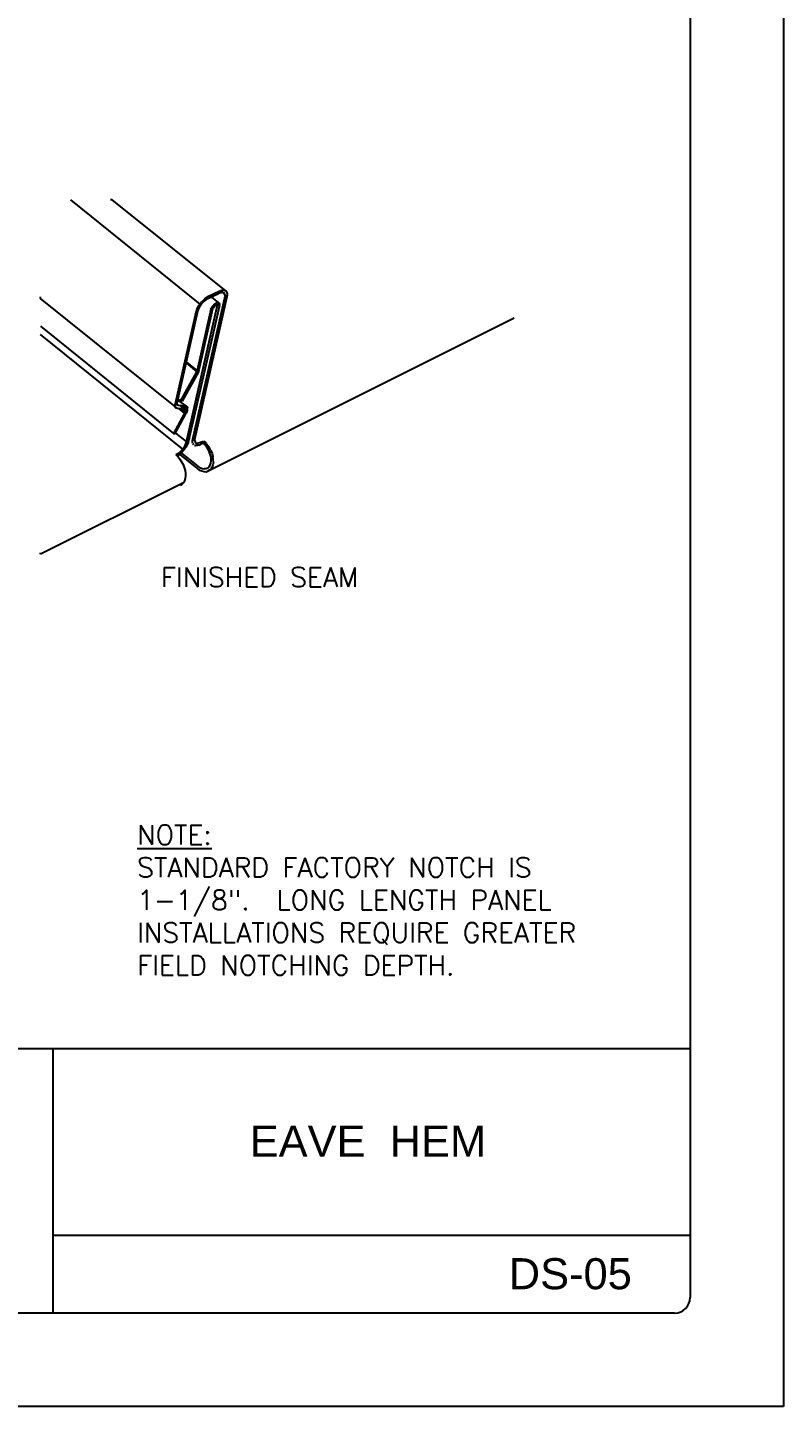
# Model space of a CAD drawing. Extents: x 137.4 to 145.9, y -2.6 to 8.4.
# Drawn here: x 142.89 to 145.93, y -2.62 to 2.92 of the extents above; entities that cross this region are included whole.
import ezdxf

# ---------------------------------------------------------------- set-up
doc = ezdxf.new("R2010")
doc.units = 0
doc.header["$LTSCALE"] = 0.5
doc.header["$MEASUREMENT"] = 0
for name, color, linetype in [('BORDER', 9, 'CONTINUOUS'), ('DIM', 4, 'CONTINUOUS'), ('DWG', 2, 'CONTINUOUS')]:
    doc.layers.add(name, color=color, linetype=linetype)
doc.styles.add('ROMAND', font='romand.shx')
doc.styles.get("Standard").update_dxf_attribs({"font": 'romans.shx'})

msp = doc.modelspace()

# ---------------------------------------------------------------- linework, layer by layer
at = {"layer": 'BORDER'}
for p, q in [((145.9293, 8.3807), (145.9293, -2.6193)), ((145.5543, 7.9432), (145.5543, -2.1818)), ((145.5543, -1.1818), (137.9918, -1.1818)), ((142.9918, -1.1818), (142.9918, -2.2443)), ((145.5543, -1.9318), (142.9918, -1.9318)), ((145.4918, -2.2443), (138.0543, -2.2443)), ((145.9293, -2.6193), (137.4293, -2.6193))]:
    msp.add_line(p, q, dxfattribs=at)
msp.add_arc((145.4918, -2.1818), 0.0625, 270, 0, dxfattribs=at)
at = {"layer": 'DWG'}
for p, q in [((143.0625, 2.2311), (143.583, 1.8119)), ((143.2298, 2.2311), (143.2238, 2.2311)), ((143.688, 1.8644), (143.2298, 2.2311)), ((142.9418, 1.8351), (142.9418, 1.8411)), ((143.4908, 1.3941), (142.9418, 1.8351)), ((143.553, 1.2636), (143.6828, 1.8374)), ((143.691, 1.8411), (143.5613, 1.2681)), ((143.589, 1.8201), (143.6025, 1.8336)), ((143.6025, 1.8336), (143.61, 1.8389)), ((143.6025, 1.8254), (143.6093, 1.8306)), ((143.6093, 1.8306), (143.6048, 1.8336)), ((143.6093, 1.8306), (143.6153, 1.8344)), ((143.61, 1.8389), (143.6175, 1.8434)), ((143.6153, 1.8344), (143.658, 1.8554)), ((143.6175, 1.8434), (143.6603, 1.8644)), ((143.6303, 1.8404), (143.6295, 1.8404)), ((143.6595, 1.8171), (143.6303, 1.8404)), ((143.658, 1.8554), (143.6528, 1.8599)), ((143.6648, 1.8584), (143.658, 1.8554)), ((143.6588, 1.8629), (143.6648, 1.8584)), ((143.6603, 1.8644), (143.667, 1.8674)), ((143.6633, 1.8644), (143.6663, 1.8659)), ((143.67, 1.8591), (143.6633, 1.8644)), ((143.67, 1.8591), (143.6648, 1.8584)), ((143.6648, 1.8584), (143.67, 1.8591)), ((143.6663, 1.8576), (143.6648, 1.8584)), ((143.6663, 1.8659), (143.6753, 1.8591)), ((143.667, 1.8674), (143.6738, 1.8689)), ((143.6753, 1.8591), (143.67, 1.8591)), ((143.6753, 1.8591), (143.6723, 1.8584)), ((143.6738, 1.8689), (143.676, 1.8681)), ((143.6738, 1.8689), (143.6798, 1.8689)), ((143.679, 1.8569), (143.6753, 1.8591)), ((143.6768, 1.8576), (143.682, 1.8539)), ((143.682, 1.8539), (143.679, 1.8569)), ((143.6798, 1.8689), (143.6843, 1.8674)), ((143.6798, 1.8689), (143.6813, 1.8681)), ((143.6813, 1.8681), (143.691, 1.8606)), ((143.6835, 1.8494), (143.682, 1.8539)), ((143.6828, 1.8374), (143.6843, 1.8434)), ((143.6835, 1.8494), (143.6843, 1.8464)), ((143.6843, 1.8434), (143.6835, 1.8494)), ((143.6843, 1.8464), (143.691, 1.8411)), ((143.691, 1.8606), (143.688, 1.8644)), ((143.691, 1.8606), (143.6925, 1.8554)), ((143.6925, 1.8554), (143.691, 1.8606)), ((143.6925, 1.8486), (143.691, 1.8411)), ((143.6925, 1.8554), (143.6925, 1.8486)), ((143.5665, 1.7789), (143.4833, 1.4106)), ((143.4915, 1.4151), (143.5748, 1.7834)), ((143.529, 1.2584), (143.6528, 1.8029)), ((143.661, 1.8066), (143.5373, 1.2621)), ((143.5688, 1.7871), (143.5665, 1.7789)), ((143.5725, 1.7954), (143.5688, 1.7871)), ((143.5703, 1.7871), (143.5688, 1.7871)), ((143.5748, 1.7834), (143.5703, 1.7871)), ((143.6273, 1.7901), (143.5718, 1.5449)), ((143.577, 1.8036), (143.5725, 1.7954)), ((143.5725, 1.7954), (143.5733, 1.7939)), ((143.5733, 1.7939), (143.577, 1.7901)), ((143.5748, 1.7834), (143.577, 1.7901)), ((143.589, 1.8201), (143.577, 1.8036)), ((143.577, 1.7901), (143.5845, 1.8051)), ((143.58, 1.5494), (143.6355, 1.7939)), ((143.5815, 1.8081), (143.5845, 1.8051)), ((143.5845, 1.8051), (143.5898, 1.8126)), ((143.5898, 1.8126), (143.5868, 1.8149)), ((143.5898, 1.8126), (143.5958, 1.8194)), ((143.5928, 1.8224), (143.5958, 1.8194)), ((143.5958, 1.8194), (143.6025, 1.8254)), ((143.6273, 1.7901), (143.6288, 1.7946)), ((143.6288, 1.7946), (143.6273, 1.7901)), ((143.6318, 1.7999), (143.6288, 1.7946)), ((143.6355, 1.8051), (143.6318, 1.7999)), ((143.6318, 1.7976), (143.6355, 1.7939)), ((143.6355, 1.8051), (143.6393, 1.8096)), ((143.6363, 1.8044), (143.6355, 1.8051)), ((143.6355, 1.7939), (143.637, 1.7976)), ((143.64, 1.8021), (143.6363, 1.8044)), ((143.64, 1.8021), (143.637, 1.7976)), ((143.637, 1.7976), (143.64, 1.8021)), ((143.6393, 1.8096), (143.6438, 1.8134)), ((143.643, 1.8051), (143.64, 1.8021)), ((143.6468, 1.8074), (143.643, 1.8051)), ((143.6438, 1.8134), (143.6483, 1.8164)), ((143.6445, 1.8126), (143.6528, 1.8029)), ((143.6453, 1.8134), (143.6468, 1.8074)), ((143.652, 1.8081), (143.6453, 1.8134)), ((143.6498, 1.8089), (143.6468, 1.8074)), ((143.6483, 1.8164), (143.6528, 1.8179)), ((143.652, 1.8081), (143.6498, 1.8089)), ((143.6505, 1.8074), (143.6535, 1.8059)), ((143.6565, 1.8186), (143.6528, 1.8179)), ((143.6528, 1.8029), (143.6535, 1.8059)), ((143.6535, 1.8059), (143.6595, 1.8171)), ((143.6565, 1.8186), (143.6595, 1.8171)), ((143.6565, 1.8186), (143.6573, 1.8171)), ((143.6573, 1.8171), (143.661, 1.8149)), ((143.6618, 1.8111), (143.661, 1.8149)), ((143.661, 1.8149), (143.6618, 1.8111)), ((143.661, 1.8066), (143.6618, 1.8111)), ((142.9418, 1.7234), (143.4766, 1.2914)), ((143.6078, 1.1384), (144.8468, 1.7564)), ((143.514, 1.2291), (142.9418, 1.6904)), ((143.5298, 1.5786), (143.5283, 1.5741)), ((143.5283, 1.5741), (143.5703, 1.5404)), ((143.5718, 1.5449), (143.5298, 1.5786)), ((143.58, 1.5494), (143.5748, 1.5531)), ((143.505, 1.4219), (143.5703, 1.5404)), ((143.577, 1.5404), (143.5118, 1.4219)), ((143.5703, 1.5404), (143.58, 1.5494)), ((143.5718, 1.5449), (143.5703, 1.5404)), ((143.5703, 1.5404), (143.577, 1.5404)), ((143.5733, 1.5486), (143.5718, 1.5449)), ((143.5725, 1.5441), (143.577, 1.5404)), ((143.5785, 1.5449), (143.5733, 1.5486)), ((143.5785, 1.5449), (143.577, 1.5404)), ((143.577, 1.5404), (143.5785, 1.5449)), ((143.4825, 1.4054), (143.4833, 1.4106)), ((143.4833, 1.4106), (143.4825, 1.4054)), ((143.4825, 1.4054), (143.4825, 1.4009)), ((143.4825, 1.4009), (143.4848, 1.3971)), ((143.493, 1.4054), (143.484, 1.4121)), ((143.4855, 1.4189), (143.4848, 1.4144)), ((143.4848, 1.4144), (143.4908, 1.4091)), ((143.4848, 1.3971), (143.487, 1.3949)), ((143.4915, 1.4151), (143.4855, 1.4189)), ((143.487, 1.3949), (143.4908, 1.3941)), ((143.4908, 1.4091), (143.4915, 1.4151)), ((143.4908, 1.4091), (143.4923, 1.4069)), ((143.493, 1.4054), (143.4908, 1.4091)), ((143.4908, 1.3941), (143.5185, 1.3926)), ((143.4923, 1.4069), (143.4968, 1.4039)), ((143.4968, 1.4039), (143.493, 1.4054)), ((143.4968, 1.4039), (143.493, 1.4054)), ((143.4945, 1.4264), (143.4953, 1.4294)), ((143.5283, 1.4016), (143.4945, 1.4264)), ((143.4953, 1.4294), (143.505, 1.4219)), ((143.5245, 1.4024), (143.4968, 1.4039)), ((143.5208, 1.3731), (143.4968, 1.3934)), ((143.505, 1.4219), (143.508, 1.4249)), ((143.5118, 1.4219), (143.505, 1.4219)), ((143.505, 1.3926), (143.523, 1.3784)), ((143.5185, 1.3926), (143.5065, 1.4024)), ((143.508, 1.4249), (143.5118, 1.4219)), ((143.5245, 1.3866), (143.508, 1.4024)), ((143.5118, 1.4024), (143.5328, 1.3859)), ((143.5245, 1.3829), (143.5125, 1.3919)), ((143.5185, 1.3926), (143.5215, 1.3919)), ((143.52, 1.4016), (143.5245, 1.4024)), ((143.5335, 1.3911), (143.52, 1.4016)), ((143.5215, 1.3919), (143.5238, 1.3896)), ((143.5215, 1.3911), (143.5238, 1.3896)), ((143.5238, 1.3896), (143.5245, 1.3866)), ((143.5245, 1.4024), (143.5283, 1.4016)), ((143.5253, 1.4016), (143.5245, 1.4024)), ((143.5245, 1.3829), (143.5245, 1.3866)), ((143.5328, 1.3956), (143.5253, 1.4016)), ((143.5313, 1.3994), (143.5283, 1.4016)), ((143.5283, 1.4016), (143.5313, 1.3994)), ((143.5328, 1.3859), (143.5305, 1.3799)), ((143.5313, 1.3994), (143.5328, 1.3956)), ((143.5335, 1.3911), (143.5328, 1.3956)), ((143.5328, 1.3859), (143.5335, 1.3911)), ((143.5208, 1.3731), (143.4765, 1.2921)), ((143.4833, 1.2921), (143.5275, 1.3731)), ((143.523, 1.3784), (143.5208, 1.3731)), ((143.5275, 1.3731), (143.5208, 1.3731)), ((143.523, 1.3784), (143.5245, 1.3829)), ((143.5238, 1.3769), (143.5275, 1.3731)), ((143.5253, 1.3836), (143.5245, 1.3829)), ((143.5305, 1.3799), (143.5253, 1.3836)), ((143.5305, 1.3799), (143.5275, 1.3731)), ((143.4765, 1.2921), (143.4833, 1.2921)), ((143.4833, 1.2921), (143.4795, 1.2951)), ((143.4855, 1.2936), (143.4833, 1.2921)), ((143.535, 1.2546), (143.4855, 1.2936)), ((143.502, 1.2156), (143.508, 1.2216)), ((143.508, 1.2216), (143.514, 1.2291)), ((143.5155, 1.2216), (143.5088, 1.2141)), ((143.5118, 1.2246), (143.5155, 1.2216)), ((143.514, 1.2291), (143.5193, 1.2359)), ((143.5178, 1.2321), (143.514, 1.2291)), ((143.5215, 1.2291), (143.5155, 1.2216)), ((143.5215, 1.2291), (143.5178, 1.2321)), ((143.5193, 1.2359), (143.5238, 1.2434)), ((143.5268, 1.2374), (143.5215, 1.2291)), ((143.5238, 1.2434), (143.5268, 1.2509)), ((143.5268, 1.2509), (143.529, 1.2584)), ((143.532, 1.2464), (143.5268, 1.2374)), ((143.5275, 1.2494), (143.532, 1.2464)), ((143.532, 1.2666), (143.5373, 1.2621)), ((143.535, 1.2546), (143.532, 1.2464)), ((143.5373, 1.2621), (143.535, 1.2546)), ((143.5388, 1.2621), (143.5388, 1.2644)), ((143.5395, 1.2674), (143.541, 1.2726)), ((143.553, 1.2569), (143.553, 1.2636)), ((143.5538, 1.2569), (143.553, 1.2569)), ((143.5545, 1.2516), (143.553, 1.2569)), ((143.5545, 1.2704), (143.5538, 1.2636)), ((143.5545, 1.2516), (143.5575, 1.2471)), ((143.562, 1.2629), (143.5613, 1.2681)), ((143.5613, 1.2681), (143.562, 1.2629)), ((143.5613, 1.2441), (143.5658, 1.2434)), ((143.5658, 1.2434), (143.5613, 1.2441)), ((143.562, 1.2629), (143.5635, 1.2584)), ((143.5628, 1.2749), (143.5635, 1.2749)), ((143.5635, 1.2584), (143.5665, 1.2546)), ((143.5718, 1.2434), (143.5658, 1.2434)), ((143.5665, 1.2546), (143.5703, 1.2531)), ((143.5703, 1.2531), (143.5755, 1.2524)), ((143.5785, 1.2449), (143.5718, 1.2434)), ((143.5808, 1.2539), (143.5755, 1.2524)), ((143.5785, 1.2449), (143.5853, 1.2471)), ((143.5978, 1.2602), (143.5808, 1.2539)), ((143.6025, 1.2561), (143.5853, 1.2471)), ((143.5958, 1.2524), (143.598, 1.2614)), ((143.5958, 1.2524), (143.6025, 1.2561)), ((143.604, 1.2449), (143.5958, 1.2524)), ((143.598, 1.2614), (143.6063, 1.2539)), ((143.6025, 1.2561), (143.6063, 1.2539)), ((143.604, 1.2449), (143.61, 1.2479)), ((143.6108, 1.2366), (143.604, 1.2449)), ((143.6063, 1.2539), (143.6213, 1.2344)), ((143.6108, 1.2366), (143.6168, 1.2396)), ((143.6175, 1.2261), (143.6108, 1.2366)), ((143.6228, 1.2291), (143.6175, 1.2261)), ((143.622, 1.2156), (143.6175, 1.2261)), ((143.6213, 1.2344), (143.6228, 1.2291)), ((143.6273, 1.2231), (143.6213, 1.2344)), ((143.6273, 1.2231), (143.6318, 1.2111)), ((143.4885, 1.2074), (143.4863, 1.2059)), ((143.4863, 1.2059), (143.4953, 1.1984)), ((143.4885, 1.2074), (143.4953, 1.2111)), ((143.4938, 1.2021), (143.4923, 1.2014)), ((143.4923, 1.2014), (143.4953, 1.1984)), ((143.5088, 1.2141), (143.4938, 1.2021)), ((143.4953, 1.2111), (143.502, 1.2156)), ((143.4953, 1.1984), (143.5028, 1.1886)), ((143.5725, 1.1519), (143.4963, 1.213)), ((143.5028, 1.1886), (143.5095, 1.1781)), ((143.5035, 1.2173), (143.5748, 1.1601)), ((143.5095, 1.1781), (143.5155, 1.1669)), ((143.5155, 1.1669), (143.52, 1.1556)), ((143.6198, 1.1579), (143.6243, 1.1646)), ((143.622, 1.2156), (143.628, 1.2186)), ((143.6258, 1.2044), (143.622, 1.2156)), ((143.6243, 1.1646), (143.6273, 1.1729)), ((143.628, 1.1931), (143.6258, 1.2044)), ((143.6273, 1.1864), (143.6288, 1.1826)), ((143.6273, 1.1729), (143.6288, 1.1826)), ((143.6348, 1.1969), (143.628, 1.1931)), ((143.6288, 1.1826), (143.628, 1.1931)), ((143.6318, 1.2111), (143.6348, 1.1991)), ((143.6355, 1.1661), (143.6325, 1.1571)), ((143.6348, 1.1991), (143.6348, 1.1969)), ((143.6363, 1.1879), (143.6348, 1.1991)), ((143.637, 1.1766), (143.6355, 1.1661)), ((143.637, 1.1766), (143.6363, 1.1879)), ((143.52, 1.1556), (143.5238, 1.1436)), ((143.5238, 1.1106), (143.5208, 1.1016)), ((143.5238, 1.1436), (143.5253, 1.1316)), ((143.5253, 1.1211), (143.5238, 1.1106)), ((143.5253, 1.1316), (143.5253, 1.1211)), ((143.5815, 1.1451), (143.5725, 1.1519)), ((143.583, 1.1549), (143.5748, 1.1601)), ((143.5815, 1.1451), (143.5905, 1.1414)), ((143.583, 1.1549), (143.592, 1.1511)), ((143.5905, 1.1414), (143.5995, 1.1391)), ((143.592, 1.1511), (143.5995, 1.1496)), ((143.6078, 1.1504), (143.5995, 1.1496)), ((143.5995, 1.1391), (143.6078, 1.1384)), ((143.6145, 1.1526), (143.6078, 1.1504)), ((143.6078, 1.1384), (143.6153, 1.1406)), ((143.6198, 1.1579), (143.6145, 1.1526)), ((143.622, 1.1444), (143.6153, 1.1406)), ((143.6213, 1.1601), (143.6198, 1.1579)), ((143.628, 1.1496), (143.622, 1.1444)), ((143.6325, 1.1571), (143.628, 1.1496)), ((143.5163, 1.0941), (142.9418, 0.8069)), ((143.5043, 1.0844), (143.511, 1.0889)), ((143.511, 1.0889), (143.5163, 1.0941)), ((143.5208, 1.1016), (143.5163, 1.0941)), ((142.9418, 0.8069), (142.9418, 0.8121))]:
    msp.add_line(p, q, dxfattribs=at)

# ---------------------------------------------------------------- texts
at = {"layer": 'BORDER', "char_height": 0.125, "attachment_point": 5, "style": 'ROMAND'}
for s, insert, width in [('\\pt1.375;{\\fArial|b0|i0|c0|p34;EAVE  HEM}', (144.2585, -1.5532), 2.501468), ('\\pt1.375;{\\fArial|b0|i0|c0|p34;DS-05}', (145.0722, -2.0867), 0.609551)]:
    msp.add_mtext(s, dxfattribs=dict(at, insert=insert, width=width))
at = {"layer": 'DIM'}
msp.add_text('FINISHED SEAM', height=0.07875, dxfattribs=at).set_placement((143.4258, 0.675))
at = {"layer": 'DIM', "insert": (143.3304, -0.282), "char_height": 0.07875, "attachment_point": 1}
msp.add_mtext_dynamic_manual_height_columns('{\\LNOTE:}\\PSTANDARD FACTORY NOTCH IS 1-1/8".  LONG LENGTH PANEL INSTALLATIONS REQUIRE GREATER FIELD NOTCHING DEPTH.', width=1.996824, gutter_width=1.4348, heights=[0.74], dxfattribs=at)

doc.saveas('drawing.dxf')
